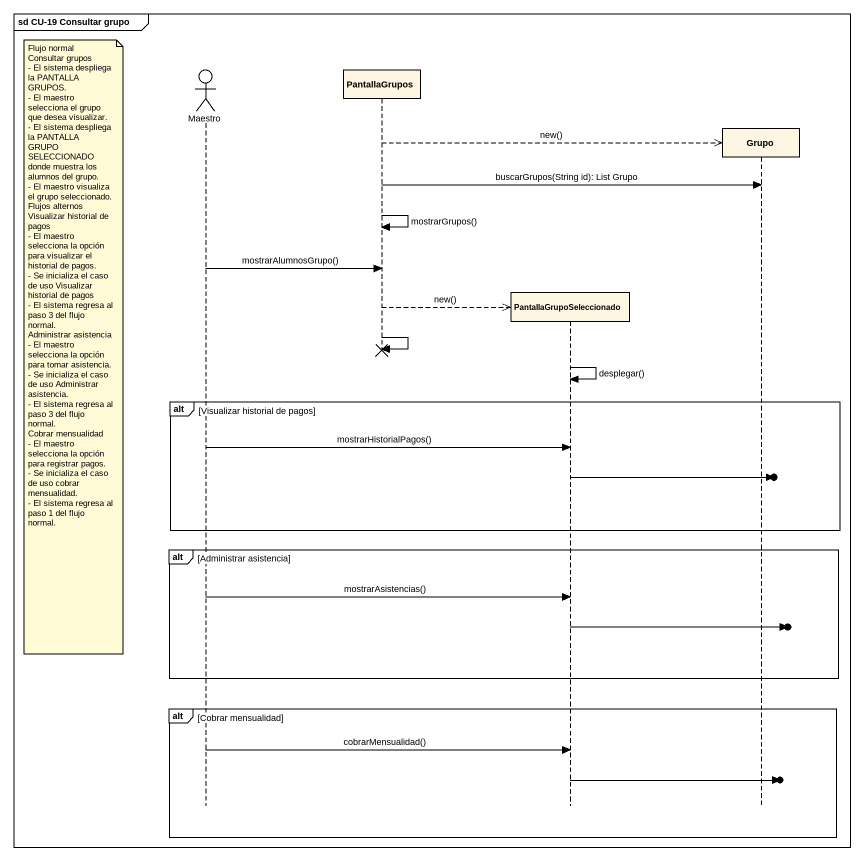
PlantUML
@startuml
mainframe sd CU-19 Consultar grupo
hide footbox
actor Maestro
participant PantallaGrupos
participant PantallaGrupoSeleccionado
participant Grupo

PantallaGrupos -->> Grupo ** : new()
PantallaGrupos -> Grupo : buscarGrupos(String id): List Grupo
PantallaGrupos -> PantallaGrupos : mostrarGrupos()
Maestro -> PantallaGrupos : mostrarAlumnosGrupo()
PantallaGrupos -->> PantallaGrupoSeleccionado ** : new()
PantallaGrupos -> PantallaGrupos
note left of Maestro
  Flujo normal
  Consultar grupos
  - El sistema despliega la PANTALLA GRUPOS.
  - El maestro selecciona el grupo que desea visualizar.
  - El sistema despliega la PANTALLA GRUPO SELECCIONADO donde muestra los alumnos del grupo.
  - El maestro visualiza el grupo seleccionado.
  Flujos alternos
  Visualizar historial de pagos
  - El maestro selecciona la opción para visualizar el historial de pagos.
  - Se inicializa el caso de uso Visualizar historial de pagos
  - El sistema regresa al paso 3 del flujo normal.
  Administrar asistencia
  - El maestro selecciona la opción para tomar asistencia.
  - Se inicializa el caso de uso Administrar asistencia.
  - El sistema regresa al paso 3 del flujo normal.
  Cobrar mensualidad
  - El maestro selecciona la opción para registrar pagos.
  - Se inicializa el caso de uso cobrar mensualidad.
  - El sistema regresa al paso 1 del flujo normal.
end note
PantallaGrupoSeleccionado -> PantallaGrupoSeleccionado : desplegar()
alt Visualizar historial de pagos
  Maestro -> PantallaGrupoSeleccionado : mostrarHistorialPagos()
  PantallaGrupoSeleccionado ->o]
end
alt Administrar asistencia
  Maestro -> PantallaGrupoSeleccionado : mostrarAsistencias()
  PantallaGrupoSeleccionado ->o]
end
alt Cobrar mensualidad
  Maestro -> PantallaGrupoSeleccionado : cobrarMensualidad()
  PantallaGrupoSeleccionado ->o]
end
@enduml
